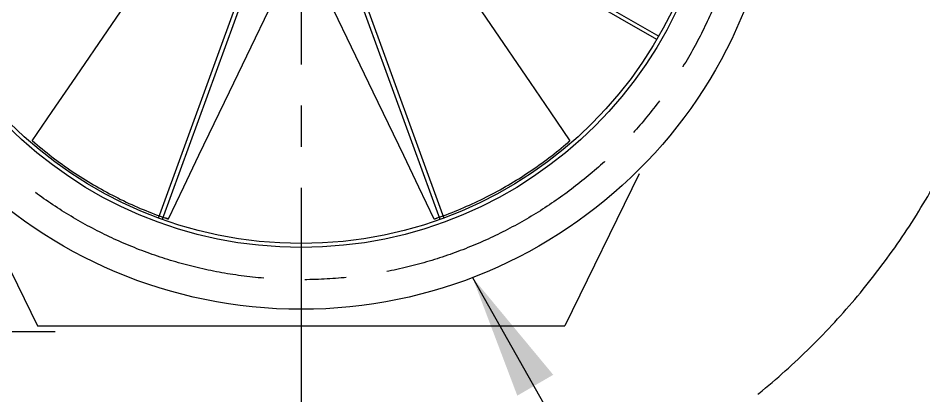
# Model space of a CAD drawing. Header units: millimetres. Extents: x -69382 to 174843, y -46375 to 101648.
# Drawn here: x 15536 to 16910, y 20073 to 20647 of the extents above; entities that cross this region are included whole.
import ezdxf

# ---------------------------------------------------------------- set-up
doc = ezdxf.new("R2010")
doc.units = ezdxf.units.MM
doc.header["$LTSCALE"] = 1000
for name, pattern in [('A-DASHD01', [0.75, 0.5, -0.25]), ('A-HIDDN01', [0.375, 0.25, -0.125]), ('CENTER2', [1.125, 0.75, -0.125, 0.125, -0.125])]:
    doc.linetypes.add(name, pattern=pattern)
for name, color, linetype in [('1', 3, 'Continuous'), ('CS-CONC', 4, 'Continuous'), ('CS-DIML', 1, 'Continuous'), ('CS-HIDL', 2, 'A-DASHD01'), ('CS-LEAL', 1, 'Continuous'), ('CS-LEAT', 3, 'Continuous'), ('CST-01-02-02-G05-CS-EXCV', 3, 'CFZ008'), ('J', 4, 'Continuous')]:
    doc.layers.add(name, color=color, linetype=linetype)
doc.linetypes.add('CFZ008', pattern='A,0.9,-0.2,[106,KHCLINE.shx,S=0.00606,R=180,X=0,Y=0],0.9', length=2)

# ---------------------------------------------------------------- blocks, each defined once
blk = doc.blocks.new('새G')
at = {"color": 3, "linetype": 'Continuous'}
for p, q in [((-3, 200), (-3, 625)), ((3, 625), (3, 200)), ((-130.8, 151.3), (-404, 476.8)), ((-399.4, 480.7), (-126.2, 155.1)), ((126.2, 155.1), (399.4, 480.7)), ((404, 476.8), (130.8, 151.3)), ((-615, 111.5), (-196.4, 37.7)), ((196.4, 37.7), (615, 111.5)), ((-197.5, 31.8), (-616, 105.6)), ((616, 105.6), (197.5, 31.8)), ((-542.8, -309.9), (-174.7, -97.4)), ((-171.7, -102.6), (-539.8, -315.1)), ((539.8, -315.1), (171.7, -102.6)), ((174.7, -97.4), (542.8, -309.9)), ((-216.6, -586.3), (-71.2, -186.9)), ((-65.6, -188.9), (-210.9, -588.3)), ((210.9, -588.3), (65.6, -188.9)), ((71.2, -186.9), (216.6, -586.3))]:
    blk.add_line(p, q, dxfattribs=at)
blk = doc.blocks.new('IMPELLER')
for p, q in [((23328.5, 14191.7), (23328.6, 14191.7)), ((23938.5, 14072.7), (23938.6, 14072.7))]:
    blk.add_line(p, q)
at = {"flags": 128}
for points in [[(23328.5, 14191.7), (23358.7, 14235.9), (23388.9, 14280), (23449.2, 14368.4), (23569.8, 14545.1)], [(23903.4, 14545.1), (24024, 14368.3), (24084.3, 14280), (24114.5, 14235.8), (24144.6, 14191.7)], [(23720.1, 14458.3), (23627.3, 14265.5), (23581, 14169.1), (23557.8, 14120.9), (23534.7, 14072.7)], [(23938.5, 14072.7), (23915.4, 14120.9), (23892.2, 14169.1), (23845.9, 14265.5), (23753.1, 14458.3)], [(23328.6, 14191.7), (23328.6, 14191.6), (23328.6, 14191.6), (23328.7, 14191.6), (23328.7, 14191.5), (23328.8, 14191.5), (23328.8, 14191.5), (23328.9, 14191.4), (23328.9, 14191.4), (23329, 14191.3), (23329, 14191.3), (23329.1, 14191.2), (23329.1, 14191.2), (23329.2, 14191.1), (23329.3, 14191), (23329.3, 14191), (23329.4, 14190.9), (23329.4, 14190.9), (23329.5, 14190.8), (23329.5, 14190.8), (23329.6, 14190.7), (23329.7, 14190.7), (23329.7, 14190.6), (23329.8, 14190.6), (23329.8, 14190.5)], [(23329.8, 14190.5), (23330, 14190.4), (23330.1, 14190.4), (23330.2, 14190.3), (23330.3, 14190.2), (23330.4, 14190.1), (23330.5, 14190), (23330.6, 14189.9), (23330.7, 14189.8), (23330.8, 14189.8), (23330.9, 14189.7), (23331, 14189.6), (23331.1, 14189.5), (23331.2, 14189.4), (23331.3, 14189.3), (23331.4, 14189.3), (23331.5, 14189.2), (23331.6, 14189.1), (23331.7, 14189), (23331.8, 14188.9), (23331.9, 14188.8), (23332, 14188.8), (23332.1, 14188.7), (23332.2, 14188.6), (23332.3, 14188.5)], [(23332.3, 14188.5), (23336, 14185.3), (23339.7, 14182.2), (23343.4, 14179.2), (23347.1, 14176.1), (23350.9, 14173.1), (23354.6, 14170.2), (23358.4, 14167.3), (23362.2, 14164.4), (23366, 14161.5), (23369.9, 14158.7), (23373.7, 14155.9), (23377.6, 14153.1), (23381.5, 14150.4), (23385.4, 14147.7), (23389.3, 14145.1), (23393.2, 14142.4), (23397.2, 14139.8), (23401.1, 14137.3), (23405.1, 14134.7), (23409.1, 14132.2), (23413.1, 14129.8), (23417.2, 14127.3), (23421.2, 14124.9), (23425.3, 14122.5), (23429.4, 14120.2), (23433.5, 14117.9), (23437.6, 14115.6), (23441.7, 14113.3), (23445.9, 14111.1), (23450.1, 14109), (23454.2, 14106.8), (23458.4, 14104.7), (23462.6, 14102.6), (23466.8, 14100.6), (23471.1, 14098.5), (23475.3, 14096.5), (23479.6, 14094.6), (23483.8, 14092.7), (23488.1, 14090.8), (23492.4, 14088.9), (23496.7, 14087.1), (23501, 14085.4), (23505.3, 14083.6), (23509.6, 14081.9), (23513.9, 14080.2), (23518.3, 14078.6), (23522.6, 14077), (23526.9, 14075.4), (23531.1, 14073.9), (23534.7, 14072.7)], [(23943.2, 14074.3), (23947.8, 14076), (23952.3, 14077.6), (23956.8, 14079.3), (23961.3, 14081), (23965.8, 14082.8), (23970.2, 14084.5), (23974.6, 14086.3), (23979, 14088.2), (23983.4, 14090.1), (23987.8, 14092), (23992.1, 14093.9), (23996.4, 14095.9), (24000.7, 14097.9), (24005, 14099.9), (24009.3, 14102), (24013.5, 14104.1), (24017.8, 14106.2), (24022, 14108.3), (24026.1, 14110.5), (24030.3, 14112.7), (24034.5, 14115), (24038.6, 14117.3), (24042.7, 14119.6), (24046.8, 14121.9), (24050.9, 14124.3), (24054.9, 14126.7), (24059, 14129.1), (24063, 14131.5), (24067, 14134), (24070.9, 14136.5), (24074.9, 14139.1), (24078.8, 14141.7), (24082.7, 14144.3), (24086.6, 14146.9), (24090.5, 14149.5), (24094.3, 14152.2), (24098.1, 14154.9), (24101.9, 14157.7), (24105.7, 14160.4), (24109.4, 14163.2), (24113.2, 14166), (24116.9, 14168.9), (24120.5, 14171.7), (24124.2, 14174.6), (24127.8, 14177.5), (24131.3, 14180.4), (24134.9, 14183.4), (24138.4, 14186.3), (24141.8, 14189.2), (24144.6, 14191.7)], [(24143.2, 14190.4), (24143.1, 14190.4), (24143, 14190.3), (24142.9, 14190.2), (24142.9, 14190.1), (24142.8, 14190), (24142.7, 14189.9), (24142.6, 14189.9), (24142.5, 14189.8), (24142.4, 14189.7), (24142.3, 14189.6), (24142.2, 14189.5), (24142.1, 14189.5), (24142, 14189.4), (24141.9, 14189.3), (24141.8, 14189.2), (24141.7, 14189.1), (24141.6, 14189.1), (24141.5, 14189), (24141.4, 14188.9), (24141.3, 14188.8), (24141.2, 14188.7), (24141.1, 14188.6), (24141, 14188.6), (24140.9, 14188.5)], [(24144.6, 14191.7), (24144.6, 14191.6), (24144.5, 14191.6), (24144.5, 14191.6), (24144.5, 14191.5), (24144.4, 14191.5), (24144.4, 14191.4), (24144.3, 14191.4), (24144.2, 14191.3), (24144.2, 14191.3), (24144.1, 14191.2), (24144.1, 14191.2), (24144, 14191.1), (24143.9, 14191), (24143.9, 14191), (24143.8, 14190.9), (24143.8, 14190.9), (24143.7, 14190.8), (24143.6, 14190.8), (24143.6, 14190.7), (24143.5, 14190.7), (24143.4, 14190.6), (24143.4, 14190.5), (24143.3, 14190.5), (24143.2, 14190.4)], [(23532.9, 14073.3), (23532.8, 14073.3), (23532.6, 14073.4), (23532.5, 14073.4), (23532.4, 14073.5), (23532.3, 14073.5), (23532.2, 14073.5), (23532, 14073.6), (23531.9, 14073.6), (23531.8, 14073.7), (23531.7, 14073.7), (23531.6, 14073.8), (23531.5, 14073.8), (23531.3, 14073.8), (23531.2, 14073.9), (23531.1, 14073.9), (23531, 14074), (23530.9, 14074), (23530.7, 14074.1), (23530.6, 14074.1), (23530.5, 14074.1), (23530.4, 14074.2), (23530.3, 14074.2), (23530.2, 14074.3), (23530, 14074.3)], [(23534.6, 14072.7), (23534.6, 14072.7), (23534.5, 14072.7), (23534.5, 14072.8), (23534.4, 14072.8), (23534.4, 14072.8), (23534.3, 14072.8), (23534.2, 14072.8), (23534.1, 14072.9), (23534.1, 14072.9), (23534, 14072.9), (23533.9, 14072.9), (23533.8, 14073), (23533.8, 14073), (23533.7, 14073), (23533.6, 14073), (23533.5, 14073.1), (23533.4, 14073.1), (23533.4, 14073.1), (23533.3, 14073.1), (23533.2, 14073.2), (23533.1, 14073.2), (23533, 14073.2), (23533, 14073.3), (23532.9, 14073.3)], [(23938.6, 14072.7), (23938.6, 14072.7), (23938.6, 14072.7), (23938.7, 14072.7), (23938.7, 14072.8), (23938.8, 14072.8), (23938.9, 14072.8), (23938.9, 14072.8), (23939, 14072.8), (23939.1, 14072.8), (23939.1, 14072.9), (23939.2, 14072.9), (23939.3, 14072.9), (23939.4, 14072.9), (23939.4, 14073), (23939.5, 14073), (23939.6, 14073), (23939.7, 14073), (23939.7, 14073.1), (23939.8, 14073.1), (23939.9, 14073.1), (23940, 14073.1), (23940, 14073.2), (23940.1, 14073.2), (23940.2, 14073.2)], [(23940.2, 14073.2), (23940.3, 14073.3), (23940.4, 14073.3), (23940.6, 14073.4), (23940.7, 14073.4), (23940.8, 14073.4), (23940.9, 14073.5), (23941.1, 14073.5), (23941.2, 14073.6), (23941.3, 14073.6), (23941.4, 14073.7), (23941.6, 14073.7), (23941.7, 14073.8), (23941.8, 14073.8), (23941.9, 14073.9), (23942, 14073.9), (23942.2, 14073.9), (23942.3, 14074), (23942.4, 14074), (23942.5, 14074.1), (23942.7, 14074.1), (23942.8, 14074.2), (23942.9, 14074.2), (23943, 14074.3), (23943.2, 14074.3)]]:
    blk.add_lwpolyline(points, dxfattribs=at)

msp = doc.modelspace()

# ---------------------------------------------------------------- linework, layer by layer
at = {"color": 3}
for p, q in [((15452.1579, 20410.5176), (15565.2824, 20179.751)), ((16478.4069, 20410.5176), (16365.2824, 20179.751)), ((15565.2824, 20179.751), (16365.2824, 20179.751))]:
    msp.add_line(p, q, dxfattribs=at)
msp.add_line((15965.2824, 20204.751), (15965.2824, 19829.751))
msp.add_circle((15965.2824, 20929.751), 725, dxfattribs=at)
for radius in [631, 625, 625]:
    msp.add_circle((15965.2824, 20929.751), radius)
at = {"layer": '1', "color": 1, "linetype": 'CENTER2', "ltscale": 0.5}
msp.add_line((15965.2824, 22076.9611), (15965.2824, 20143.2176), dxfattribs=at)
msp.add_circle((15965.2824, 20929.751), 680, dxfattribs=at)
at = {"layer": 'CS-CONC'}
for radius in [6190, 5890]:
    msp.add_arc((14864.151, 16281.7813), radius, 30, 150, dxfattribs=at)
at = {"layer": 'CS-DIML', "color": 2, "linetype": 'A-HIDDN01', "const_width": 10, "flags": 128}
msp.add_lwpolyline([(20485.4773, 14607.7813), (20485.4773, 14607.7813), (20690.4764, 14607.7813), (20690.4927, 14697.5637, -0.269451409), (20721.7941, 14751.4311, 0.201537786), (20893.0547, 14995.7869, 0.188817455), (20228.9244, 19379.2813, 0.577350269), (9498.8696, 19379.2813, 0.217395331), (9092.087, 15131.3801, 0.181398454), (9291.7071, 14906.0278, -0.292415643), (9327.7001, 14849.7461), (9327.7001, 14765.7813), (9532.7001, 14765.7813)], format="xyb", dxfattribs=at)
at = {"layer": 'CS-HIDL'}
msp.add_lwpolyline([(15965.2824, 22029.751, 1), (15965.2824, 19829.751, 1)], format="xyb", close=True, dxfattribs=at)
at = {"layer": 'CS-LEAL'}
msp.add_line((14864.151, 20171.2281), (15591.8675, 20171.2281), dxfattribs=at)
at = {"layer": 'CS-LEAT'}
msp.add_lwpolyline([(20695.4754, 14602.7813), (20695.4754, 14602.7813), (20695.4927, 14697.5628, -0.26958023), (20724.2936, 14747.1005, 0.199537372), (20897.864, 14994.3858, 0.188827533), (20233.2545, 19381.7813, 0.577350269), (9494.5395, 19381.7813, 0.217400285), (9087.3929, 15129.6554, 0.182089804), (9289.4769, 14901.5502, -0.293112127), (9322.7001, 14849.7461), (9322.7001, 14760.7813), (9322.7001, 14760.7813)], format="xyb", dxfattribs=at)
at = {"layer": 'CST-01-02-02-G05-CS-EXCV', "linetype": 'CFZ008', "ltscale": 1.5}
msp.add_lwpolyline([(20910.5421, 14602.7813, 0.204701934), (20328.7713, 19436.7813, 0.577350269), (9399.5307, 19436.7813, 0.235215078), (9111.2781, 14760.7813)], format="xyb", dxfattribs=at)
at = {"layer": 'J', "color": 1}
msp.add_line((16225.4627, 20253.0448), (16876.8922, 19099.7232), dxfattribs=at)
msp.add_solid([(16293.3311, 20073.4923), (16347.8957, 20105.2092), (16225.4627, 20253.0448)], dxfattribs=at)

# ---------------------------------------------------------------- block references
for name, p in [('새G', (15965.2824, 20929.751)), ('IMPELLER', (-7771.3232, 6269.3011))]:
    msp.add_blockref(name, p)

doc.saveas('drawing.dxf')
